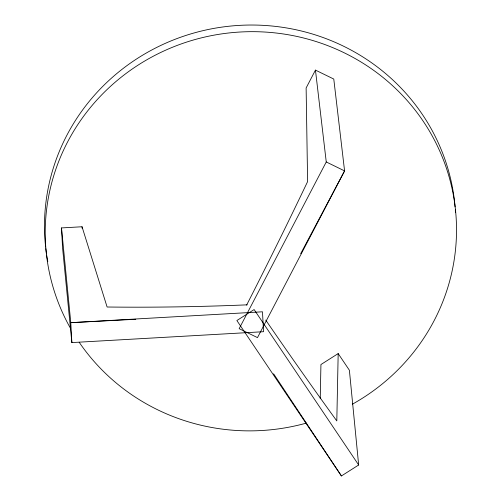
<?xml version="1.0" encoding="UTF-8"?>
<svg xmlns="http://www.w3.org/2000/svg" width="501" height="501" viewBox="0 0 501 501"><rect width="100%" height="100%" fill="white"/><g stroke="black" fill="none" stroke-linecap="round" stroke-linejoin="round"><path stroke-width="0.75" d="M320.239 398.596L320.934 364.54L338.181 353.581L349.385 370.233L358.666 464.991L341.419 475.95L236.873 320.527L254.126 309.562L358.666 464.991M338.181 353.581L336.804 420.921A665.654 76.409 57.6 0 1 265.755 320.095M315.455 70.109L326.257 161.961L239.159 328.675L257.483 337.618L344.582 170.904L333.779 79.052L315.455 70.109L306.124 87.976L307.608 181.587A665.654 88.483 -64 0 1 246.605 305.109M300.681 253.681L344.531 171.004M61.498 227.924L70.785 322.682L262.474 311.797L263.551 331.7L71.862 342.584L62.575 247.826L61.498 227.924L82.039 226.759L107.108 307.007A665.654 164.892 -3.1 0 0 247.175 304.84M70.898 322.65L135.733 319.275M326.257 161.961L344.582 170.904M273.609 373.809L341.419 475.95M82.039 226.759L82.12 228.287M70.785 322.682L71.862 342.584M70.547 328.412A205.723 199.523 -6.4 0 1 151.108 57.39A205.723 199.523 -6.4 0 1 430.202 132.396A205.723 199.523 -6.4 0 1 352.422 404.169M306.399 423.088A205.723 199.523 -6.4 0 1 79.196 342.283M455.309 209.888A205.723 199.523 -6.4 0 1 455.459 212.205M47.789 261.616A205.723 199.523 -6.4 0 1 46.743 255.516M46.518 253.982A205.723 199.523 -6.4 0 1 45.81 248.609M45.635 247.068A205.723 199.523 -6.4 0 1 230.773 26.046A205.723 199.523 -6.4 0 1 455.071 206.807"/></g></svg>
